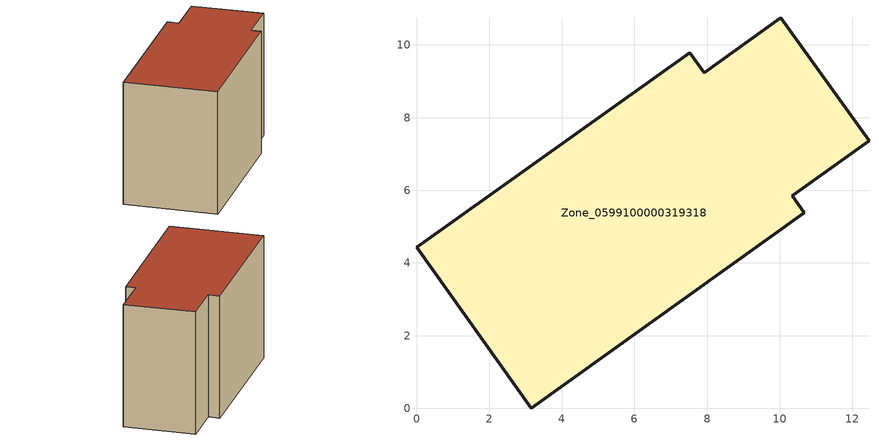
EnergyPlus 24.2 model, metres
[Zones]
Zone_0599100000319318
 floor ground (C_G): 3.16,0 0,4.43 7.52,9.79 7.92,9.23 10.03,10.75 12.46,7.36 10.34,5.84 10.67,5.39 z0
 wall outside (C_F): 10.34,5.84 12.46,7.36 10.03,10.75 7.92,9.23 7.52,9.79 0,4.43 3.16,0 10.67,5.39 10.34,5.84 z0:7.31
 roof outside (C_R): 3.16,0 10.67,5.39 10.34,5.84 12.46,7.36 10.03,10.75 7.92,9.23 7.52,9.79 0,4.43 z7.31
[BUILDING]
Pand.0599100000319318: North Axis=0; Terrain=City; Loads Convergence Tolerance Value=0.04; Temperature Convergence Tolerance Value=0.4; Solar Distribution=FullExterior; Maximum Number of Warmup Days=25; Minimum Number of Warmup Days=1
[Site:Location]
Rotterdam.The.Hague.AP_ZH_NLD Design_Conditions: Latitude=51.96; Longitude=4.45; Time Zone=1; Elevation=-4.5
[SITE:GROUNDTEMPERATURE:BUILDINGSURFACE]
18, 18, 18, 18, 18, 18, 18, 18, 18, 18, 18, 18
[MATERIAL] Thermal Absorptance=0.9; Solar Absorptance=0.7; Visible Absorptance=0.7
Name | Roughness | Thickness | Conductivity | Density | Specific Heat
G.TI.1975-1991 | MediumSmooth | 0.15 | 0.288461 | 540 | 1210
F.TI.1975-1991 | Rough | 0.3 | 0.230769 | 1920 | 840
R.TI.1975-1991 | MediumRough | 0.2 | 0.153846 | 1500 | 1000
[CONSTRUCTION]
C_G: G.TI.1975-1991
C_F: F.TI.1975-1991
C_R: R.TI.1975-1991
[ZONE]
Zone_0599100000319318: Type=1; Multiplier=1; Ceiling Height=Autocalculate; Volume=Autocalculate; Floor Area=autocalculate; Part of Total Floor Area=Yes
[ZONEINFILTRATION:DESIGNFLOWRATE]
Infil_Zone_0599100000319318: Zone or ZoneList or Space or SpaceList=Zone_0599100000319318; Schedule=AlwaysOn; Design Flow Rate Calculation Method=Flow/Area; Flow Rate per Floor Area=0.003; Constant Term Coefficient=1; Temperature Term Coefficient=0; Velocity Term Coefficient=0; Velocity Squared Term Coefficient=0
[HVACTEMPLATE:ZONE:IDEALLOADSAIRSYSTEM]
Zone_0599100000319318: Maximum Heating Supply Air Temperature=50; Minimum Cooling Supply Air Temperature=13; Maximum Heating Supply Air Humidity Ratio=0.0156; Minimum Cooling Supply Air Humidity Ratio=0.0077; Heating Limit=NoLimit; Cooling Limit=NoLimit; Dehumidification Control Type=ConstantSensibleHeatRatio; Cooling Sensible Heat Ratio=0.7; Dehumidification Setpoint=60; Humidification Control Type=None; Humidification Setpoint=30; Outdoor Air Method=None; Outdoor Air Flow Rate per Person=0.00944; Outdoor Air Flow Rate per Zone Floor Area=0; Outdoor Air Flow Rate per Zone=0; Demand Controlled Ventilation Type=None; Outdoor Air Economizer Type=NoEconomizer; Heat Recovery Type=None; Sensible Heat Recovery Effectiveness=0.7; Latent Heat Recovery Effectiveness=0.65
[ZONECONTROL:THERMOSTAT]
ThermostatControl_Zone_0599100000319318: Zone or ZoneList=Zone_0599100000319318; Control Type Schedule=DualSetpointControlType; Control 1=Thermostat_Zone_0599100000319318; Temperature Difference Between Cutout And Setpoint=0
[THERMOSTATSETPOINT:DUALSETPOINT]
Thermostat_Zone_0599100000319318: Heating Setpoint Temperature Schedule=HeatingSetpoint_Zone_0599100000319318; Cooling Setpoint Temperature Schedule=CoolingSetpoint_Zone_0599100000319318
[SCHEDULE:COMPACT]
HeatingSetpoint_Zone_0599100000319318: Through: 12/31, For: AllDays, Until: 24:00, 21
CoolingSetpoint_Zone_0599100000319318: Through: 12/31, For: AllDays, Until: 24:00, 24
DualSetpointControlType: Through: 12/31, For: AllDays, Until: 24:00, 4
AlwaysOn: Through: 12/31, For: AllDays, Until: 24:00, 1
